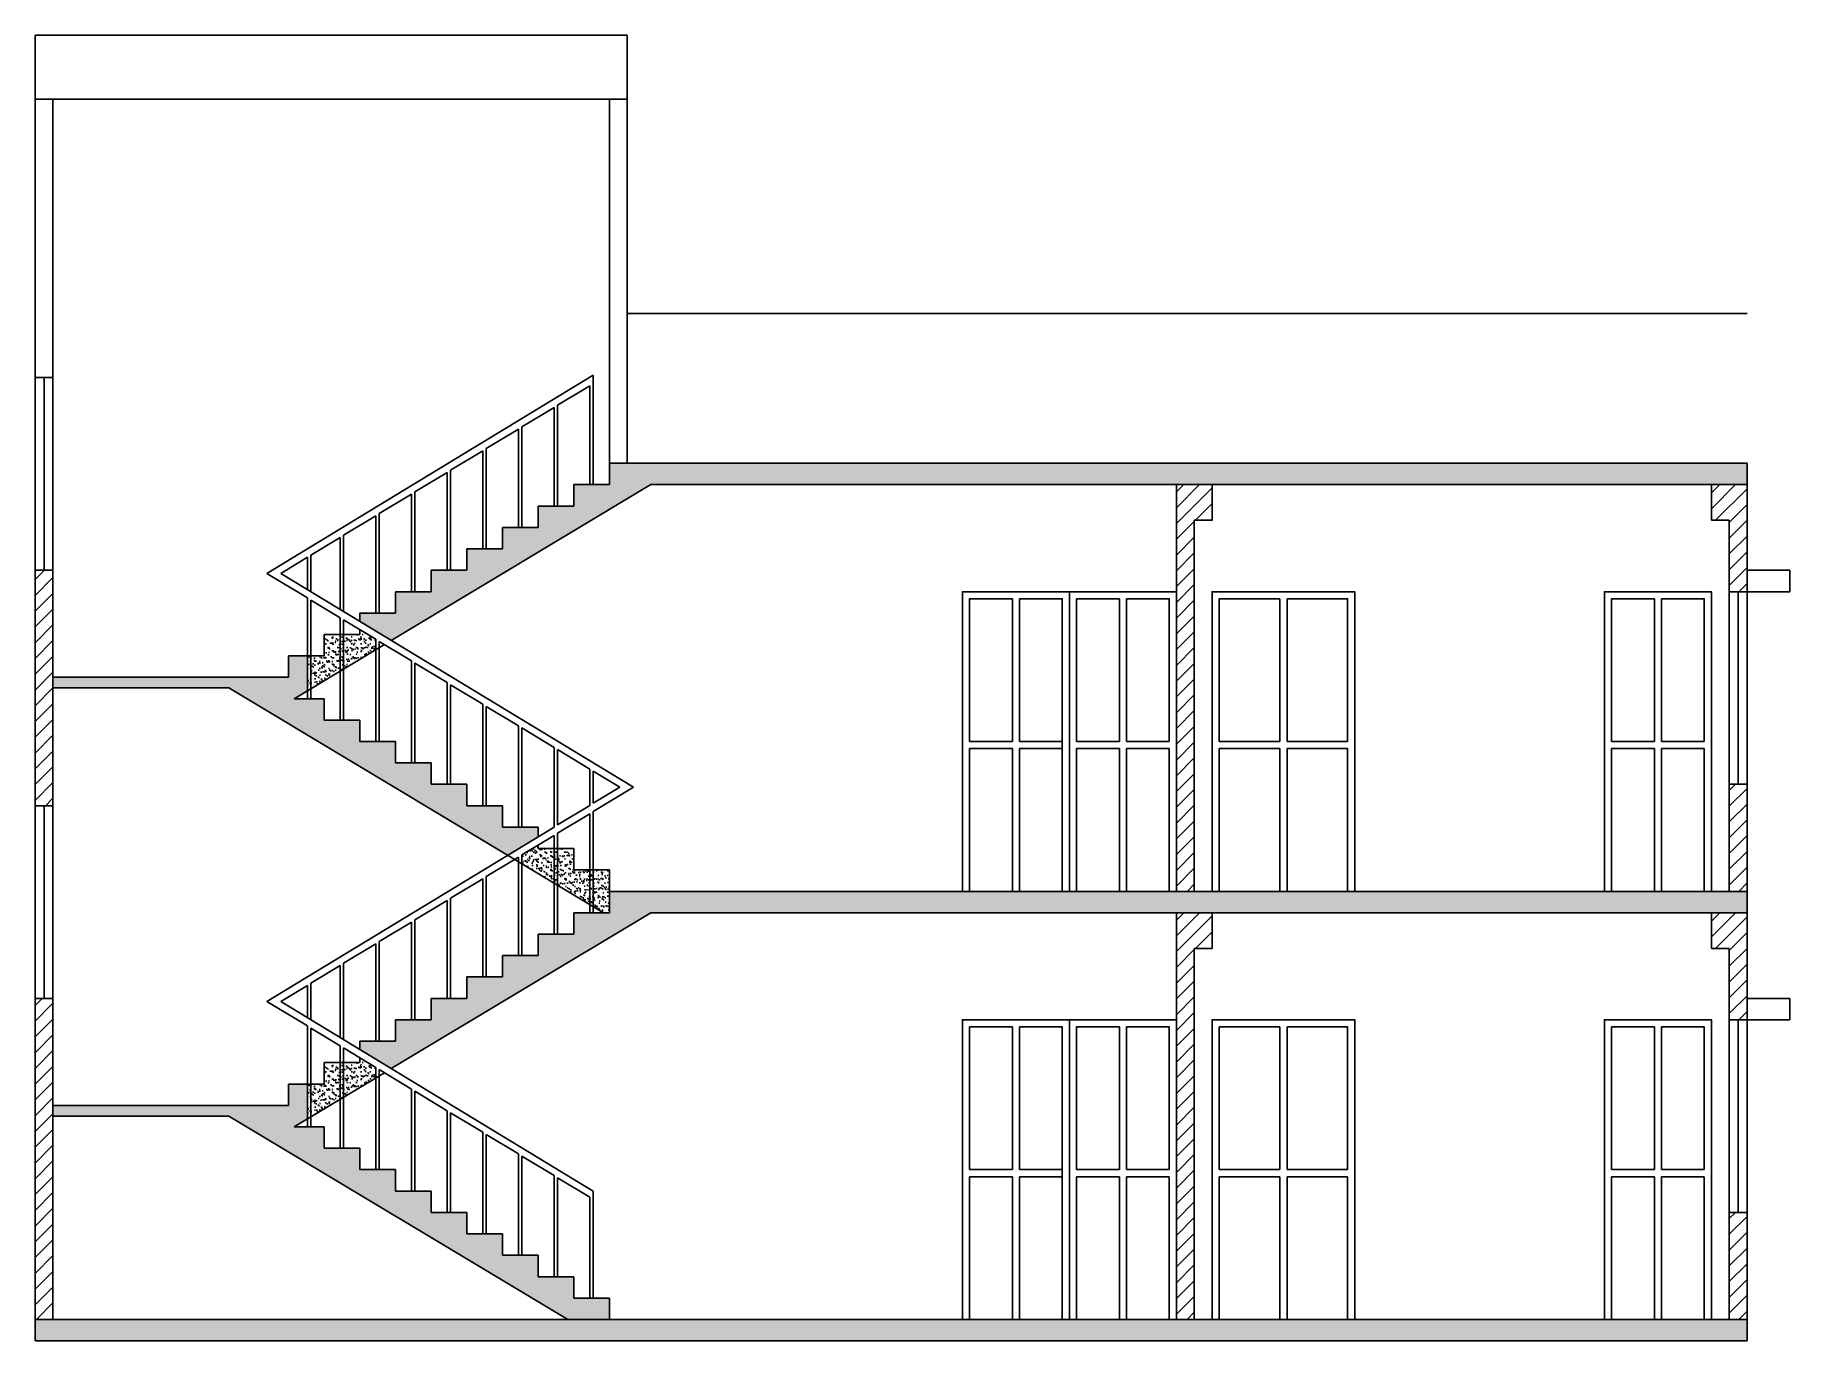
# Model space of a CAD drawing. Header units: inches. Extents: x 45 to 2854, y -297 to 490.
# Drawn here: x 44.5 to 536.5, y -297 to 69 of the extents above.
import ezdxf

# ---------------------------------------------------------------- set-up
doc = ezdxf.new("R2010")
doc.units = ezdxf.units.IN
doc.header["$MEASUREMENT"] = 0
for name, color, linetype in [('door', 3, 'Continuous'), ('sunshed', 2, 'Continuous'), ('wall', 7, 'Continuous'), ('window', 6, 'Continuous')]:
    doc.layers.add(name, color=color, linetype=linetype)
doc.layers.add('stair', color=7, linetype='Continuous', true_color=0xff8201)
pattern_1 = [(45, (0, 120), (-2.209709, 2.209709), [])]
pattern_2 = [(37.5, (0, 120), (-0.0629934, 1.9268238), [0, -1.52, 0, -1.7, 0, -1.625]), (7.5, (0, 120), (1.769777, 2.822146), [0, -0.82, 0, -1.37, 0, -0.525]), (327.5, (-1.23, 120), (3.114142, 0.005659), [0, -0.5, 0, -1.8, 0, -2.35]), (317.5, (-1.23, 120), (3.006127, 0.877676), [0, -0.25, 0, -1.18, 0, -1.35])]

msp = doc.modelspace()

# ---------------------------------------------------------------- hatches: boundary and pattern name
at = {"layer": 'wall'}
h = msp.add_hatch(dxfattribs=at)
h.set_pattern_fill('AR-SAND', color=256, style=0)
h.set_pattern_definition(pattern_2)
h.paths.add_polyline_path([(524.53, -57), (524.53, -51), (205.53, -51), (205.53, -57), (195.53, -57), (195.53, -63), (185.53, -63), (185.53, -69), (175.53, -69), (175.53, -75), (165.53, -75), (165.53, -81), (155.53, -81), (155.53, -87), (145.53, -87), (145.53, -93), (135.53, -93), (135.53, -95.29), (144.4, -100.67), (217.19, -57)])
h = msp.add_hatch(dxfattribs=at)
h.set_pattern_fill('ANSI31', color=256, scale=25, style=0)
h.set_pattern_definition(pattern_1)
h.paths.add_polyline_path([(369.53, -67), (374.53, -67), (374.53, -57), (364.53, -57), (364.53, -171), (369.53, -171)])
h = msp.add_hatch(dxfattribs=at)
h.set_pattern_fill('ANSI31', color=256, scale=25, style=0)
h.set_pattern_definition(pattern_1)
h.paths.add_polyline_path([(524.53, -141), (519.53, -141), (519.53, -171), (524.53, -171)])
h.paths.add_polyline_path([(524.53, -57), (514.53, -57), (514.53, -67), (519.53, -67), (519.53, -87), (524.53, -87)])
h = msp.add_hatch(dxfattribs=at)
h.set_pattern_fill('ANSI31', color=256, scale=25, style=0)
h.paths.add_polyline_path([(49.53, -201), (44.53, -201), (44.53, -291), (49.53, -291)])
h.paths.add_polyline_path([(49.53, -81), (44.53, -81), (44.53, -147), (49.53, -147)])
h = msp.add_hatch(dxfattribs=at)
h.set_pattern_fill('AR-SAND', color=256, style=0)
h.set_pattern_definition(pattern_2)
h.paths.add_polyline_path([(140.03, -103.3), (140.03, -100.35), (135.53, -97.63), (135.53, -99), (131.03, -99), (131.03, -108.7)])
h.paths.add_polyline_path([(130.03, -109.3), (131.03, -108.7), (131.03, -99), (130.03, -99)])
h.paths.add_polyline_path([(130.03, -99), (125.53, -99), (125.53, -105), (121.86, -105), (121.86, -114.2), (130.03, -109.3)])
h.paths.add_polyline_path([(120.86, -114.8), (121.86, -114.2), (121.86, -105), (120.86, -105)])
h = msp.add_hatch(dxfattribs=at)
h.set_pattern_fill('AR-SAND', color=256, style=0)
h.paths.add_polyline_path([(120.86, -105), (115.53, -105), (115.53, -111), (49.53, -111), (49.53, -114), (98.86, -114), (177.02, -160.9), (185.53, -155.73), (185.53, -153), (175.53, -153), (175.53, -147), (165.53, -147), (165.53, -141), (155.53, -141), (155.53, -135), (145.53, -135), (145.53, -129), (135.53, -129), (135.53, -123), (125.53, -123), (125.53, -117), (117.19, -117), (120.86, -114.8)])
h = msp.add_hatch(dxfattribs=at)
h.set_pattern_fill('AR-SAND', color=256, style=0)
h.paths.add_polyline_path([(190.03, -159), (185.53, -159), (185.53, -158.07), (181.03, -160.8), (181.03, -163.3), (190.03, -168.7)])
h.paths.add_polyline_path([(191.03, -159), (190.03, -159), (190.03, -168.7), (191.03, -169.3)])
h.paths.add_polyline_path([(200.03, -165), (195.53, -165), (195.53, -159), (191.03, -159), (191.03, -169.3), (200.03, -174.7)])
h.paths.add_polyline_path([(201.03, -165), (200.03, -165), (200.03, -174.7), (201.03, -175.3)])
h.paths.add_polyline_path([(205.53, -165), (201.03, -165), (201.03, -175.3), (203.86, -177), (205.53, -177), (205.53, -171)])
h = msp.add_hatch(dxfattribs=at)
h.set_pattern_fill('AR-SAND', color=256, style=0)
h.paths.add_polyline_path([(524.53, -171), (205.53, -171), (205.53, -177), (195.53, -177), (195.53, -183), (185.53, -183), (185.53, -189), (175.53, -189), (175.53, -195), (165.53, -195), (165.53, -201), (155.53, -201), (155.53, -207), (145.53, -207), (145.53, -213), (135.53, -213), (135.53, -215.29), (144.4, -220.67), (217.19, -177), (524.53, -177)])
h = msp.add_hatch(dxfattribs=at)
h.set_pattern_fill('ANSI31', color=256, scale=25, style=0)
h.paths.add_polyline_path([(369.53, -187), (374.53, -187), (374.53, -177), (364.53, -177), (364.53, -291), (369.53, -291)])
h = msp.add_hatch(dxfattribs=at)
h.set_pattern_fill('ANSI31', color=256, scale=25, style=0)
h.paths.add_polyline_path([(524.53, -261), (519.53, -261), (519.53, -291), (524.53, -291)])
h.paths.add_polyline_path([(524.53, -177), (514.53, -177), (514.53, -187), (519.53, -187), (519.53, -207), (524.53, -207)])
h = msp.add_hatch(dxfattribs=at)
h.set_pattern_fill('AR-SAND', color=256, style=0)
h.paths.add_polyline_path([(140.03, -220.35), (135.53, -217.63), (135.53, -219), (131.03, -219), (131.03, -228.7), (140.03, -223.3)])
h.paths.add_polyline_path([(131.03, -219), (130.03, -219), (130.03, -229.3), (131.03, -228.7)])
h.paths.add_polyline_path([(130.03, -219), (125.53, -219), (125.53, -225), (121.86, -225), (121.86, -234.2), (130.03, -229.3)])
h.paths.add_polyline_path([(121.86, -225), (120.86, -225), (120.86, -234.8), (121.86, -234.2)])
h = msp.add_hatch(dxfattribs=at)
h.set_pattern_fill('AR-SAND', color=256, style=0)
h.paths.add_polyline_path([(135.53, -249), (135.53, -243), (125.53, -243), (125.53, -237), (117.19, -237), (120.86, -234.8), (120.86, -225), (115.53, -225), (115.53, -231), (49.53, -231), (49.53, -234), (98.86, -234), (193.86, -291), (205.53, -291), (205.53, -285), (195.53, -285), (195.53, -279), (185.53, -279), (185.53, -273), (175.53, -273), (175.53, -267), (165.53, -267), (165.53, -261), (155.53, -261), (155.53, -255), (145.53, -255), (145.53, -249)])
h = msp.add_hatch(dxfattribs=at)
h.set_pattern_fill('AR-SAND', color=256, style=0)
h.paths.add_polyline_path([(524.53, -291), (44.53, -291), (44.53, -297), (524.53, -297)])

# ---------------------------------------------------------------- linework, layer by layer
at = {"layer": 'door'}
for p, q in [((318.53, -89), (318.53, -129)), ((320.53, -89), (320.53, -129)), ((348.53, -89), (348.53, -129)), ((350.53, -89), (350.53, -129)), ((393.53, -89), (393.53, -129)), ((395.53, -89), (395.53, -129)), ((498.53, -89), (498.53, -129)), ((500.53, -89), (500.53, -129)), ((306.53, -129), (318.53, -129)), ((306.53, -131), (318.53, -131)), ((318.53, -131), (318.53, -171)), ((320.53, -129), (332.53, -129)), ((320.53, -131), (320.53, -171)), ((320.53, -131), (332.53, -131)), ((336.53, -129), (348.53, -129)), ((336.53, -131), (348.53, -131)), ((348.53, -131), (348.53, -171)), ((350.53, -129), (362.53, -129)), ((350.53, -131), (350.53, -171)), ((350.53, -131), (362.53, -131)), ((376.53, -129), (393.53, -129)), ((376.53, -131), (393.53, -131)), ((393.53, -131), (393.53, -171)), ((395.53, -129), (412.53, -129)), ((395.53, -131), (395.53, -171)), ((395.53, -131), (412.53, -131)), ((486.53, -129), (498.53, -129)), ((486.53, -131), (498.53, -131)), ((498.53, -131), (498.53, -171)), ((500.53, -129), (512.53, -129)), ((500.53, -131), (500.53, -171)), ((500.53, -131), (512.53, -131)), ((318.53, -209), (318.53, -249)), ((320.53, -209), (320.53, -249)), ((348.53, -209), (348.53, -249)), ((350.53, -209), (350.53, -249)), ((393.53, -209), (393.53, -249)), ((395.53, -209), (395.53, -249)), ((498.53, -209), (498.53, -249)), ((500.53, -209), (500.53, -249)), ((306.53, -249), (318.53, -249)), ((320.53, -249), (332.53, -249)), ((336.53, -249), (348.53, -249)), ((350.53, -249), (362.53, -249)), ((376.53, -249), (393.53, -249)), ((395.53, -249), (412.53, -249)), ((486.53, -249), (498.53, -249)), ((500.53, -249), (512.53, -249)), ((306.53, -251), (318.53, -251)), ((318.53, -251), (318.53, -291)), ((320.53, -251), (320.53, -291)), ((320.53, -251), (332.53, -251)), ((336.53, -251), (348.53, -251)), ((348.53, -251), (348.53, -291)), ((350.53, -251), (350.53, -291)), ((350.53, -251), (362.53, -251)), ((376.53, -251), (393.53, -251)), ((393.53, -251), (393.53, -291)), ((395.53, -251), (412.53, -251)), ((395.53, -251), (395.53, -291)), ((486.53, -251), (498.53, -251)), ((498.53, -251), (498.53, -291)), ((500.53, -251), (512.53, -251)), ((500.53, -251), (500.53, -291))]:
    msp.add_line(p, q, dxfattribs=at)
for points in [[(334.53, -171), (334.53, -87), (304.53, -87), (304.53, -171)], [(364.53, -171), (364.53, -87), (334.53, -87), (334.53, -171)], [(414.53, -171), (414.53, -87), (374.53, -87), (374.53, -171)], [(512.53, -171), (514.53, -171), (514.53, -87), (484.53, -87), (484.53, -171), (486.53, -171)], [(318.53, -89), (306.53, -89), (306.53, -129)], [(332.53, -171), (332.53, -89), (320.53, -89)], [(348.53, -89), (336.53, -89), (336.53, -129)], [(362.53, -129), (362.53, -89), (350.53, -89)], [(393.53, -89), (376.53, -89), (376.53, -129)], [(412.53, -129), (412.53, -89), (395.53, -89)], [(498.53, -89), (486.53, -89), (486.53, -129)], [(512.53, -129), (512.53, -89), (500.53, -89)], [(306.53, -131), (306.53, -171)], [(336.53, -131), (336.53, -171)], [(362.53, -171), (362.53, -131)], [(376.53, -131), (376.53, -171)], [(412.53, -171), (412.53, -131)], [(486.53, -131), (486.53, -171)], [(512.53, -171), (512.53, -131)], [(498.53, -171), (500.53, -171)], [(334.53, -291), (334.53, -207), (304.53, -207), (304.53, -291)], [(318.53, -209), (306.53, -209), (306.53, -249)], [(332.53, -291), (332.53, -209), (320.53, -209)], [(364.53, -291), (364.53, -207), (334.53, -207), (334.53, -291)], [(348.53, -209), (336.53, -209), (336.53, -249)], [(362.53, -249), (362.53, -209), (350.53, -209)], [(414.53, -291), (414.53, -207), (374.53, -207), (374.53, -291)], [(393.53, -209), (376.53, -209), (376.53, -249)], [(412.53, -249), (412.53, -209), (395.53, -209)], [(512.53, -291), (514.53, -291), (514.53, -207), (484.53, -207), (484.53, -291), (486.53, -291)], [(498.53, -209), (486.53, -209), (486.53, -249)], [(512.53, -249), (512.53, -209), (500.53, -209)], [(306.53, -251), (306.53, -291)], [(336.53, -251), (336.53, -291)], [(362.53, -291), (362.53, -251)], [(376.53, -251), (376.53, -291)], [(412.53, -291), (412.53, -251)], [(486.53, -251), (486.53, -291)], [(512.53, -291), (512.53, -251)], [(498.53, -291), (500.53, -291)]]:
    msp.add_lwpolyline(points, dxfattribs=at)
at = {"layer": 'stair'}
for p, q in [((109.54, -81.87), (201.03, -26.32)), ((191.03, -34.73), (200.03, -29.27)), ((200.03, -57), (200.03, -29.27)), ((201.03, -57), (201.03, -26.32)), ((181.03, -40.8), (190.03, -35.34)), ((190.03, -63), (190.03, -35.34)), ((191.03, -63), (191.03, -34.73)), ((171.03, -46.88), (180.03, -41.41)), ((180.03, -69), (180.03, -41.41)), ((181.03, -69), (181.03, -40.8)), ((161.03, -52.95), (170.03, -47.48)), ((170.03, -75), (170.03, -47.48)), ((171.03, -75), (171.03, -46.88)), ((151.03, -59.02), (160.03, -53.56)), ((160.03, -81), (160.03, -53.56)), ((161.03, -81), (161.03, -52.95)), ((205.53, -57), (205.53, -51)), ((217.19, -57), (144.4, -100.67)), ((151.03, -87), (151.03, -59.02)), ((195.53, -57), (195.53, -63)), ((195.53, -57), (205.53, -57)), ((141.03, -65.09), (150.03, -59.63)), ((150.03, -87), (150.03, -59.63)), ((195.53, -63), (185.53, -63)), ((185.53, -63), (185.53, -69)), ((131.03, -71.17), (140.03, -65.7)), ((140.03, -93), (140.03, -65.7)), ((141.03, -93), (141.03, -65.09)), ((121.86, -76.73), (130.03, -71.77)), ((130.03, -91.95), (130.03, -71.77)), ((131.03, -92.56), (131.03, -71.17)), ((185.53, -69), (175.53, -69)), ((175.53, -69), (175.53, -75)), ((113.4, -81.87), (120.86, -77.34)), ((120.86, -86.39), (120.86, -77.34)), ((121.86, -87), (121.86, -76.73)), ((175.53, -75), (165.53, -75)), ((165.53, -75), (165.53, -81)), ((120.86, -88.73), (109.54, -81.87)), ((212.28, -141.83), (113.4, -81.87)), ((165.53, -81), (155.53, -81)), ((155.53, -81), (155.53, -87)), ((155.53, -87), (145.53, -87)), ((145.53, -87), (145.53, -93)), ((120.86, -117), (120.86, -88.73)), ((120.86, -105), (120.86, -88.73)), ((121.86, -117), (121.86, -89.34)), ((121.86, -105), (121.86, -89.34)), ((130.03, -94.29), (121.86, -89.34)), ((145.53, -93), (135.53, -93)), ((135.53, -93), (135.53, -95.29)), ((130.03, -123), (130.03, -94.29)), ((130.03, -99), (130.03, -94.29)), ((131.03, -123), (131.03, -94.9)), ((131.03, -99), (131.03, -94.9)), ((140.03, -100.35), (131.03, -94.9)), ((135.53, -97.63), (135.53, -99)), ((142.47, -101.83), (117.19, -117)), ((135.53, -99), (125.53, -99)), ((125.53, -99), (125.53, -105)), ((140.03, -129), (140.03, -100.35)), ((141.03, -129), (141.03, -100.96)), ((150.03, -106.42), (141.03, -100.96)), ((125.53, -105), (115.53, -105)), ((115.53, -105), (115.53, -111)), ((150.03, -135), (150.03, -106.42)), ((151.03, -135), (151.03, -107.02)), ((160.03, -112.48), (151.03, -107.02)), ((115.53, -111), (49.53, -111)), ((115.53, -111), (105.53, -111)), ((160.03, -141), (160.03, -112.48)), ((161.03, -141), (161.03, -113.09)), ((170.03, -118.54), (161.03, -113.09)), ((49.53, -114), (98.86, -114)), ((203.86, -177), (98.86, -114)), ((125.53, -117), (117.19, -117)), ((125.53, -123), (125.53, -117)), ((135.53, -123), (125.53, -123)), ((135.53, -129), (135.53, -123)), ((170.03, -147), (170.03, -118.54)), ((171.03, -147), (171.03, -119.15)), ((180.03, -124.61), (171.03, -119.15)), ((180.03, -153), (180.03, -124.61)), ((181.03, -153), (181.03, -125.21)), ((190.03, -130.67), (181.03, -125.21)), ((145.53, -129), (135.53, -129)), ((145.53, -135), (145.53, -129)), ((190.03, -153), (190.03, -130.67)), ((191.03, -152.39), (191.03, -131.28)), ((200.03, -136.73), (191.03, -131.28)), ((155.53, -135), (145.53, -135)), ((155.53, -141), (155.53, -135)), ((200.03, -146.93), (200.03, -136.73)), ((208.43, -141.83), (201.03, -137.34)), ((201.03, -146.32), (201.03, -137.34)), ((165.53, -141), (155.53, -141)), ((165.53, -147), (165.53, -141)), ((201.03, -146.32), (208.43, -141.83)), ((201.03, -148.66), (212.28, -141.83)), ((175.53, -147), (165.53, -147)), ((175.53, -153), (175.53, -147)), ((191.03, -152.39), (200.03, -146.93)), ((191.03, -154.73), (200.03, -149.27)), ((200.03, -177), (200.03, -149.27)), ((200.03, -165), (200.03, -149.27)), ((201.03, -177), (201.03, -148.66)), ((201.03, -165), (201.03, -148.66)), ((109.54, -201.87), (190.03, -153)), ((185.53, -153), (175.53, -153)), ((181.03, -160.8), (190.03, -155.34)), ((185.53, -155.73), (185.53, -153)), ((190.03, -183), (190.03, -155.34)), ((190.03, -159), (190.03, -155.34)), ((191.03, -183), (191.03, -154.73)), ((191.03, -159), (191.03, -154.73)), ((171.03, -166.88), (180.03, -161.41)), ((180.03, -189), (180.03, -161.41)), ((181.03, -189), (181.03, -160.8)), ((185.53, -159), (185.53, -158.07)), ((195.53, -159), (185.53, -159)), ((195.53, -165), (195.53, -159)), ((171.03, -195), (171.03, -166.88)), ((205.53, -165), (195.53, -165)), ((205.53, -171), (205.53, -165)), ((161.03, -172.95), (170.03, -167.48)), ((170.03, -195), (170.03, -167.48)), ((205.53, -177), (205.53, -171)), ((217.19, -177), (144.4, -220.67)), ((151.03, -179.02), (160.03, -173.56)), ((160.03, -201), (160.03, -173.56)), ((161.03, -201), (161.03, -172.95)), ((195.53, -177), (195.53, -183)), ((195.53, -177), (205.53, -177)), ((141.03, -185.09), (150.03, -179.63)), ((150.03, -207), (150.03, -179.63)), ((151.03, -207), (151.03, -179.02)), ((131.03, -191.17), (140.03, -185.7)), ((140.03, -213), (140.03, -185.7)), ((141.03, -213), (141.03, -185.09)), ((195.53, -183), (185.53, -183)), ((185.53, -183), (185.53, -189)), ((121.86, -196.73), (130.03, -191.77)), ((130.03, -211.95), (130.03, -191.77)), ((131.03, -212.56), (131.03, -191.17)), ((185.53, -189), (175.53, -189)), ((175.53, -189), (175.53, -195)), ((121.86, -207), (121.86, -196.73)), ((175.53, -195), (165.53, -195)), ((165.53, -195), (165.53, -201)), ((113.4, -201.87), (120.86, -197.34)), ((120.86, -206.39), (120.86, -197.34)), ((165.53, -201), (155.53, -201)), ((155.53, -201), (155.53, -207)), ((120.86, -208.73), (109.54, -201.87)), ((201.03, -255), (113.4, -201.87)), ((120.86, -237), (120.86, -208.73)), ((120.86, -225), (120.86, -208.73)), ((121.86, -237), (121.86, -209.34)), ((121.86, -225), (121.86, -209.34)), ((130.03, -214.29), (121.86, -209.34)), ((155.53, -207), (145.53, -207)), ((145.53, -207), (145.53, -213)), ((130.03, -243), (130.03, -214.29)), ((130.03, -219), (130.03, -214.29)), ((131.03, -243), (131.03, -214.9)), ((131.03, -219), (131.03, -214.9)), ((140.03, -220.35), (131.03, -214.9)), ((145.53, -213), (135.53, -213)), ((135.53, -213), (135.53, -215.29)), ((135.53, -219), (125.53, -219)), ((125.53, -219), (125.53, -225)), ((135.53, -217.63), (135.53, -219)), ((140.03, -249), (140.03, -220.35)), ((141.03, -249), (141.03, -220.96)), ((150.03, -226.42), (141.03, -220.96)), ((125.53, -225), (115.53, -225)), ((115.53, -225), (115.53, -231)), ((142.47, -221.83), (117.19, -237)), ((115.53, -231), (49.53, -231)), ((115.53, -231), (105.53, -231)), ((150.03, -255), (150.03, -226.42)), ((151.03, -255), (151.03, -227.02)), ((160.03, -232.48), (151.03, -227.02)), ((49.53, -234), (98.86, -234)), ((193.86, -291), (98.86, -234)), ((160.03, -261), (160.03, -232.48)), ((161.03, -261), (161.03, -233.09)), ((170.03, -238.54), (161.03, -233.09)), ((125.53, -237), (117.19, -237)), ((125.53, -243), (125.53, -237)), ((170.03, -267), (170.03, -238.54)), ((171.03, -267), (171.03, -239.15)), ((180.03, -244.61), (171.03, -239.15)), ((135.53, -243), (125.53, -243)), ((135.53, -249), (135.53, -243)), ((180.03, -273), (180.03, -244.61)), ((181.03, -273), (181.03, -245.21)), ((190.03, -250.67), (181.03, -245.21)), ((145.53, -249), (135.53, -249)), ((145.53, -255), (145.53, -249)), ((190.03, -279), (190.03, -250.67)), ((155.53, -255), (145.53, -255)), ((155.53, -261), (155.53, -255)), ((191.03, -279), (191.03, -251.28)), ((200.03, -256.73), (191.03, -251.28)), ((201.03, -285), (201.03, -255)), ((200.03, -285), (200.03, -256.73)), ((165.53, -261), (155.53, -261)), ((165.53, -267), (165.53, -261)), ((175.53, -267), (165.53, -267)), ((175.53, -273), (175.53, -267)), ((185.53, -273), (175.53, -273)), ((185.53, -279), (185.53, -273)), ((195.53, -279), (185.53, -279)), ((195.53, -285), (195.53, -279)), ((205.53, -285), (195.53, -285)), ((205.53, -291), (205.53, -285))]:
    msp.add_line(p, q, dxfattribs=at)
at = {"layer": 'sunshed'}
for p, q in [((536.53, -81), (524.53, -81)), ((536.53, -81), (536.53, -87)), ((536.53, -87), (524.53, -87)), ((536.53, -201), (524.53, -201)), ((536.53, -201), (536.53, -207)), ((536.53, -207), (524.53, -207))]:
    msp.add_line(p, q, dxfattribs=at)
at = {"layer": 'wall'}
for p, q in [((44.53, -27), (44.53, 69)), ((210.53, 69), (44.53, 69)), ((210.53, -51), (210.53, 69)), ((210.53, 51), (44.53, 51)), ((49.53, -27), (49.53, 51)), ((205.53, -51), (205.53, 51)), ((524.53, -9), (210.53, -9)), ((524.53, -51), (205.53, -51)), ((524.53, -87), (524.53, -51)), ((524.53, -57), (217.19, -57)), ((364.53, -171), (364.53, -57)), ((514.53, -67), (514.53, -57)), ((369.53, -171), (369.53, -67)), ((519.53, -67), (514.53, -67)), ((519.53, -87), (519.53, -67)), ((44.53, -81), (44.53, -147)), ((49.53, -81), (49.53, -147)), ((304.53, -171), (304.53, -87)), ((364.53, -87), (304.53, -87)), ((334.53, -171), (334.53, -87)), ((374.53, -171), (374.53, -87)), ((414.53, -87), (374.53, -87)), ((414.53, -171), (414.53, -87)), ((484.53, -171), (484.53, -87)), ((514.53, -87), (484.53, -87)), ((514.53, -171), (514.53, -87)), ((519.53, -171), (519.53, -141)), ((524.53, -171), (524.53, -141)), ((524.53, -171), (205.53, -171)), ((524.53, -207), (524.53, -171)), ((524.53, -177), (217.19, -177)), ((364.53, -291), (364.53, -177)), ((514.53, -187), (514.53, -177)), ((369.53, -291), (369.53, -187)), ((519.53, -187), (514.53, -187)), ((519.53, -207), (519.53, -187)), ((44.53, -297), (44.53, -201)), ((49.53, -291), (49.53, -201)), ((304.53, -291), (304.53, -207)), ((364.53, -207), (304.53, -207)), ((334.53, -291), (334.53, -207)), ((374.53, -291), (374.53, -207)), ((414.53, -207), (374.53, -207)), ((414.53, -291), (414.53, -207)), ((484.53, -291), (484.53, -207)), ((514.53, -207), (484.53, -207)), ((514.53, -291), (514.53, -207)), ((519.53, -291), (519.53, -261)), ((524.53, -297), (524.53, -261)), ((524.53, -291), (44.53, -291)), ((524.53, -297), (44.53, -297))]:
    msp.add_line(p, q, dxfattribs=at)
for points in [[(374.53, -57), (374.53, -67), (369.53, -67)], [(374.53, -177), (374.53, -187), (369.53, -187)]]:
    msp.add_lwpolyline(points, dxfattribs=at)
at = {"layer": 'window'}
for p, q in [((49.53, -27), (44.53, -27)), ((47.03, -27), (47.03, -81)), ((522.03, -87), (522.03, -141)), ((49.53, -147), (44.53, -147)), ((47.03, -147), (47.03, -201)), ((522.03, -207), (522.03, -261))]:
    msp.add_line(p, q, dxfattribs=at)
for points in [[(49.53, -81), (44.53, -81), (44.53, -27), (49.53, -27)], [(519.53, -87), (524.53, -87), (524.53, -141), (519.53, -141)], [(49.53, -201), (44.53, -201), (44.53, -147), (49.53, -147)], [(519.53, -207), (524.53, -207), (524.53, -261), (519.53, -261)]]:
    msp.add_lwpolyline(points, close=True, dxfattribs=at)

doc.saveas('drawing.dxf')
